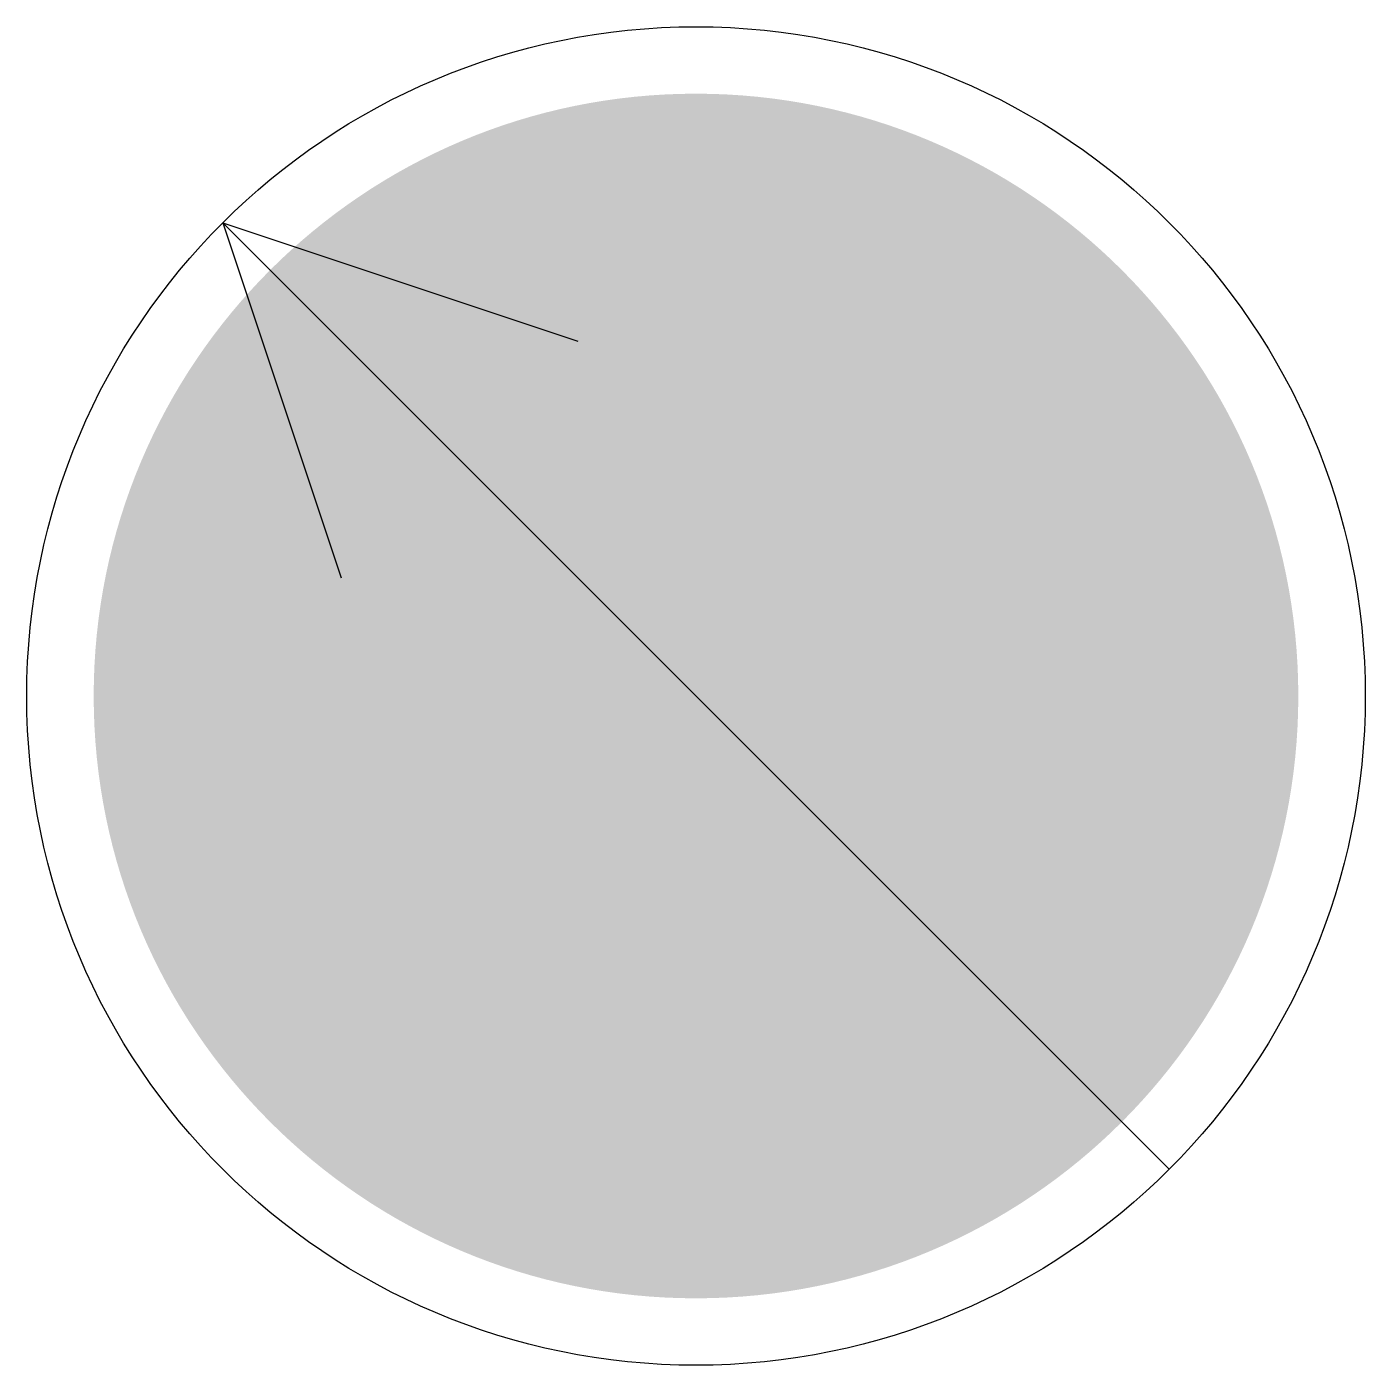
# Model space of a CAD drawing. Header units: millimetres. Extents: x -1 to 1, y -1 to 1.
import ezdxf

# ---------------------------------------------------------------- set-up
doc = ezdxf.new("R2010")
doc.units = ezdxf.units.MM

msp = doc.modelspace()

# ---------------------------------------------------------------- hatches: boundary and pattern name
h = msp.add_hatch(color=255)
edge = h.paths.add_edge_path()
edge.add_arc((0, 0), 0.9, 0, 360)

# ---------------------------------------------------------------- linework, layer by layer
for q in [(0.7071, -0.7071), (-0.1768, 0.5303), (-0.5303, 0.1768)]:
    msp.add_line((-0.7071, 0.7071), q)
msp.add_circle((0, 0), 1)

doc.saveas('drawing.dxf')
